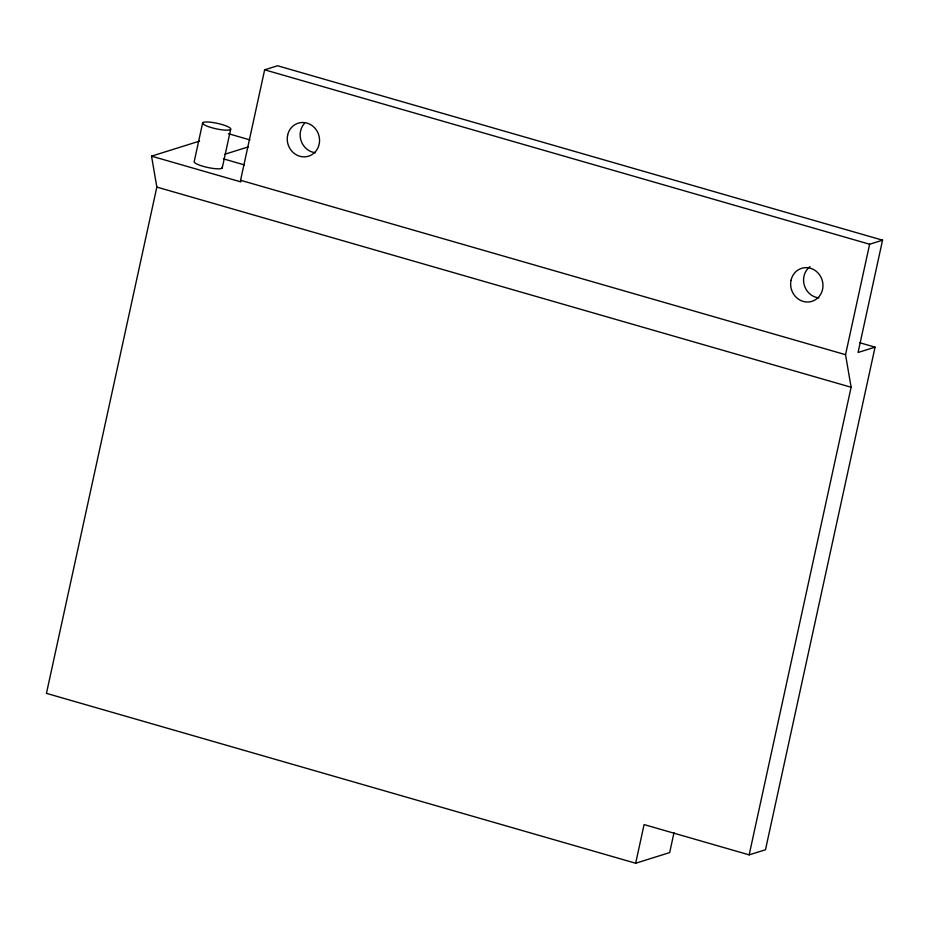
<?xml version="1.0" encoding="UTF-8"?>
<svg xmlns="http://www.w3.org/2000/svg" width="929" height="929" viewBox="0 0 929 929"><rect width="100%" height="100%" fill="white"/><g stroke="black" fill="none" stroke-linecap="round" stroke-linejoin="round"><path stroke-width="1.39" d="M199.584 141.092L151.543 156.153L156.838 187.077L46.45 693.359L635.668 863.238L669.67 852.578L673.989 832.756M202.661 122.814L194.231 161.483A14.411 2.799 12.3 0 0 208.549 167.65A14.411 2.799 12.3 0 0 222.159 167.197M222.24 167.963L230.671 129.305A14.411 2.799 12.3 0 0 210.988 122.256A14.411 2.799 12.3 0 0 208.34 126.623A14.411 2.799 12.3 0 0 230.671 129.305M151.543 156.153L240.843 181.898L240.565 180.272L264.649 69.814L277.574 65.762L882.55 240.181L858.059 352.486L875.06 347.156L765.484 849.756L749.157 854.866L644.099 824.58L635.668 863.238M749.157 854.866L851.115 387.254L845.541 354.692L869.625 244.234L882.55 240.181M224.772 154.272L248.252 146.91M264.649 69.814L869.625 244.234M228.36 133.683L249.913 139.907M223.448 158.871L244.362 164.897M859.929 342.789L875.06 347.156M240.565 180.272L845.541 354.692M156.838 187.077L851.115 387.254M818.913 297.884A17.291 16.048 72.6 0 1 804.27 285.122A17.291 16.048 72.6 0 1 809.983 266.635M315.488 152.739A17.291 16.048 72.6 0 1 301.333 141.417A17.291 16.048 72.6 0 1 304.468 123.406M791.043 280.279A17.291 16.048 72.6 0 0 811.563 301.449A17.291 16.048 72.6 0 0 817.81 272.743A17.291 16.048 72.6 0 0 791.043 280.279M287.63 135.135A17.291 16.048 72.6 0 0 308.138 156.304A17.291 16.048 72.6 0 0 314.397 127.598A17.291 16.048 72.6 0 0 287.63 135.135"/></g></svg>
